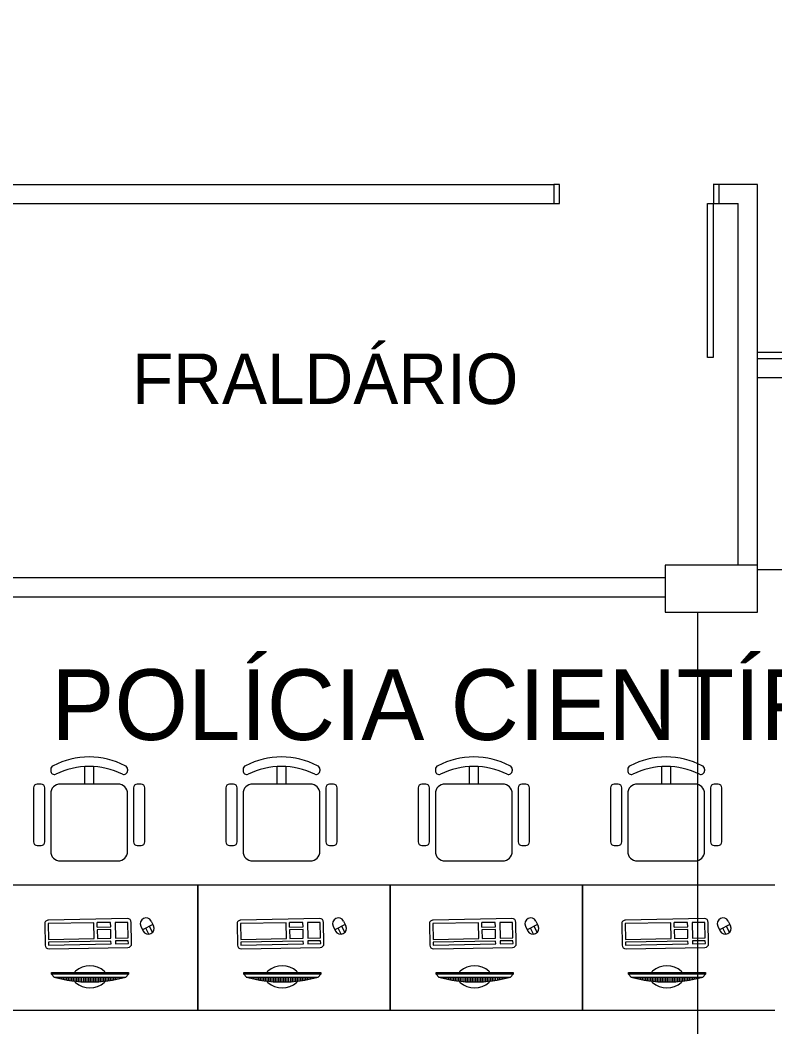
# Model space of a CAD drawing. Header units: metres. Extents: x 2855 to 2963, y 1748 to 1790.
# Drawn here: x 2859.32 to 2863.24, y 1758.49 to 1763.73 of the extents above; entities that cross this region are included whole.
import ezdxf

# ---------------------------------------------------------------- set-up
doc = ezdxf.new("R2010")
doc.units = ezdxf.units.M
doc.layers.add('PAREDES', color=7, linetype='Continuous')
doc.layers.add('VAGAS', color=253, linetype='Continuous')
doc.styles.add('PADRAO MK', font='')
doc.styles.add('ROMANS', font='romans', dxfattribs={"height": 0.16})
doc.styles.get("Standard").update_dxf_attribs({"font": 'arial.ttf'})
doc.styles.get('PADRAO MK').set_extended_font_data('AvantGarde Bk BT')
doc.dimstyles.new('Cota', dxfattribs={"dimtxt": 0.07, "dimasz": 0.08, "dimexe": 0.04, "dimexo": 0.04, "dimgap": 0.02, "dimtad": 1, "dimtxsty": 'Standard', "dimcen": 2.5, "dimclrd": 252, "dimclre": 252, "dimadec": 0, "dimazin": 0, "dimtfac": 1, "dimtmove": 0, "dimatfit": 3, "dimfxl": 1, "dimarcsym": 0})
pattern_1 = [(90, (8.432981, 4.289497), (-0.00875, 9e-19), [])]

# ---------------------------------------------------------------- blocks, each defined once
blk = doc.blocks.new('*D9')
at = {"layer": 'DEFPOINTS', "color": 0, "transparency": 16777216}
for p in [(2909.4851, 1784.0814), (2863.2205, 1751.229), (2962.6765, 1751.229)]:
    blk.add_point(p, dxfattribs=at)
at = {"layer": 'VAGAS', "color": 1, "lineweight": -2, "transparency": 16777216}
for p, q in [((2909.7851, 1784.0814), (2963.1765, 1784.0814)), ((2962.6765, 1783.7314), (2962.6765, 1751.579)), ((2863.5205, 1751.229), (2963.1765, 1751.229))]:
    blk.add_line(p, q, dxfattribs=at)
at = {"layer": 'VAGAS', "color": 1, "transparency": 16777216}
for points in [[(2962.6182, 1783.7314), (2962.7348, 1783.7314), (2962.6765, 1784.0814)], [(2962.6182, 1751.579), (2962.7348, 1751.579), (2962.6765, 1751.229)]]:
    blk.add_solid(points, dxfattribs=at)
at = {"layer": 'VAGAS', "color": 7, "transparency": 16777216, "insert": (2961.8622, 1767.6552), "char_height": 0.16, "attachment_point": 5, "rotation": 90, "style": 'ROMANS'}
blk.add_mtext('{\\H7.5x;32,85}', dxfattribs=at)
blk = doc.blocks.new('_ArchTick')
at = {"color": 0, "linetype": 'ByBlock', "const_width": 0.15}
blk.add_lwpolyline([(-0.5, -0.5), (0.5, 0.5)], dxfattribs=at)

msp = doc.modelspace()

# ---------------------------------------------------------------- hatches: boundary and pattern name
at = {"layer": 'PAREDES', "lineweight": 0}
h = msp.add_hatch(dxfattribs=at)
h.set_pattern_fill('ANSI31', color=253, scale=0.07, angle=45, style=0)
h.set_pattern_definition(pattern_1)
h.paths.add_polyline_path([(2859.4925, 1758.7512), (2859.8656, 1758.7512, -0.133994)])
h = msp.add_hatch(dxfattribs=at)
h.set_pattern_fill('ANSI31', color=253, scale=0.07, angle=45, style=0)
h.set_pattern_definition(pattern_1)
h.paths.add_polyline_path([(2860.4925, 1758.7512), (2860.8656, 1758.7512, -0.133994)])
h = msp.add_hatch(dxfattribs=at)
h.set_pattern_fill('ANSI31', color=253, scale=0.07, angle=45, style=0)
h.set_pattern_definition(pattern_1)
h.paths.add_polyline_path([(2861.4925, 1758.7512), (2861.8656, 1758.7512, -0.133994)])
h = msp.add_hatch(dxfattribs=at)
h.set_pattern_fill('ANSI31', color=253, scale=0.07, angle=45, style=0)
h.set_pattern_definition(pattern_1)
h.paths.add_polyline_path([(2862.4925, 1758.7512), (2862.8656, 1758.7512, -0.133994)])

# ---------------------------------------------------------------- linework, layer by layer
at = {"layer": 'PAREDES', "color": 253, "lineweight": 0}
for p, q in [((2858.3604, 1762.874), (2862.0905, 1762.874)), ((2862.1205, 1762.874), (2862.0905, 1762.874)), ((2862.0905, 1762.874), (2862.0905, 1762.774)), ((2862.1205, 1762.874), (2862.0905, 1762.874)), ((2862.0905, 1762.874), (2862.0905, 1762.774)), ((2862.1205, 1762.774), (2862.1205, 1762.874)), ((2862.1205, 1762.774), (2862.1205, 1762.874)), ((2863.1505, 1762.874), (2862.9205, 1762.874)), ((2862.9505, 1762.874), (2862.9205, 1762.874)), ((2862.9505, 1762.874), (2862.9208, 1762.874)), ((2862.9208, 1762.874), (2862.9208, 1762.774)), ((2862.9505, 1762.774), (2862.9505, 1762.874)), ((2862.9505, 1762.774), (2862.9505, 1762.874)), ((2863.1505, 1760.894), (2863.1505, 1762.874)), ((2858.3604, 1762.774), (2862.0905, 1762.774)), ((2862.0905, 1762.774), (2862.1205, 1762.774)), ((2862.8905, 1761.974), (2862.8905, 1762.774)), ((2862.8905, 1762.774), (2862.9205, 1762.774)), ((2862.9205, 1762.774), (2863.0505, 1762.774)), ((2862.9205, 1762.774), (2862.9505, 1762.774)), ((2862.9205, 1762.774), (2862.9205, 1761.974)), ((2862.9208, 1762.774), (2862.9505, 1762.774)), ((2863.0505, 1760.894), (2863.0505, 1762.774)), ((2868.5104, 1762.0003), (2863.1505, 1762.0003)), ((2862.9205, 1761.974), (2862.8905, 1761.974)), ((2863.1505, 1761.969), (2865.2505, 1761.969)), ((2863.1505, 1760.869), (2863.1505, 1761.869)), ((2863.1505, 1761.869), (2863.6005, 1761.869)), ((2863.1505, 1761.869), (2865.2505, 1761.869)), ((2863.1505, 1760.894), (2862.6705, 1760.894)), ((2862.6705, 1760.894), (2862.6705, 1760.649)), ((2863.1505, 1760.649), (2863.1505, 1760.894)), ((2863.6005, 1760.869), (2863.1505, 1760.869)), ((2858.7205, 1760.829), (2862.6705, 1760.829)), ((2858.7205, 1760.729), (2862.6705, 1760.729)), ((2862.6705, 1760.649), (2863.1505, 1760.649)), ((2862.8405, 1757.179), (2862.8405, 1760.649)), ((2859.6502, 1759.8451), (2859.6502, 1759.7556)), ((2859.6502, 1759.8451), (2859.6502, 1759.7556)), ((2859.7002, 1759.7556), (2859.7002, 1759.8451)), ((2859.7002, 1759.7556), (2859.7002, 1759.8451)), ((2860.6502, 1759.8451), (2860.6502, 1759.7556)), ((2860.6502, 1759.8451), (2860.6502, 1759.7556)), ((2860.7002, 1759.7556), (2860.7002, 1759.8451)), ((2860.7002, 1759.7556), (2860.7002, 1759.8451)), ((2861.6502, 1759.8451), (2861.6502, 1759.7556)), ((2861.6502, 1759.8451), (2861.6502, 1759.7556)), ((2861.7002, 1759.7556), (2861.7002, 1759.8451)), ((2861.7002, 1759.7556), (2861.7002, 1759.8451)), ((2862.6502, 1759.8451), (2862.6502, 1759.7556)), ((2862.6502, 1759.8451), (2862.6502, 1759.7556)), ((2862.7002, 1759.7556), (2862.7002, 1759.8451)), ((2862.7002, 1759.7556), (2862.7002, 1759.8451)), ((2859.4752, 1759.8321), (2859.4752, 1759.8249)), ((2859.4752, 1759.8321), (2859.4752, 1759.8249)), ((2859.8752, 1759.8321), (2859.8752, 1759.8249)), ((2859.8752, 1759.8321), (2859.8752, 1759.8249)), ((2860.4752, 1759.8321), (2860.4752, 1759.8249)), ((2860.4752, 1759.8321), (2860.4752, 1759.8249)), ((2860.8752, 1759.8321), (2860.8752, 1759.8249)), ((2860.8752, 1759.8321), (2860.8752, 1759.8249)), ((2861.4752, 1759.8321), (2861.4752, 1759.8249)), ((2861.4752, 1759.8321), (2861.4752, 1759.8249)), ((2861.8752, 1759.8321), (2861.8752, 1759.8249)), ((2861.8752, 1759.8321), (2861.8752, 1759.8249)), ((2862.4752, 1759.8321), (2862.4752, 1759.8249)), ((2862.4752, 1759.8321), (2862.4752, 1759.8249)), ((2862.8752, 1759.8321), (2862.8752, 1759.8249)), ((2862.8752, 1759.8321), (2862.8752, 1759.8249)), ((2859.3852, 1759.7356), (2859.3852, 1759.4556)), ((2859.3852, 1759.7356), (2859.3852, 1759.4556)), ((2859.4252, 1759.7556), (2859.4052, 1759.7556)), ((2859.4252, 1759.7556), (2859.4052, 1759.7556)), ((2859.4452, 1759.4556), (2859.4452, 1759.7356)), ((2859.4452, 1759.4556), (2859.4452, 1759.7356)), ((2859.8252, 1759.7556), (2859.5252, 1759.7556)), ((2859.6502, 1759.7556), (2859.5252, 1759.7556)), ((2859.8252, 1759.7556), (2859.7002, 1759.7556)), ((2859.9052, 1759.7356), (2859.9052, 1759.4556)), ((2859.9052, 1759.7356), (2859.9052, 1759.4556)), ((2859.9452, 1759.7556), (2859.9252, 1759.7556)), ((2859.9452, 1759.7556), (2859.9252, 1759.7556)), ((2859.9652, 1759.4556), (2859.9652, 1759.7356)), ((2859.9652, 1759.4556), (2859.9652, 1759.7356)), ((2860.3852, 1759.7356), (2860.3852, 1759.4556)), ((2860.3852, 1759.7356), (2860.3852, 1759.4556)), ((2860.4252, 1759.7556), (2860.4052, 1759.7556)), ((2860.4252, 1759.7556), (2860.4052, 1759.7556)), ((2860.4452, 1759.4556), (2860.4452, 1759.7356)), ((2860.4452, 1759.4556), (2860.4452, 1759.7356)), ((2860.8252, 1759.7556), (2860.5252, 1759.7556)), ((2860.6502, 1759.7556), (2860.5252, 1759.7556)), ((2860.8252, 1759.7556), (2860.7002, 1759.7556)), ((2860.9052, 1759.7356), (2860.9052, 1759.4556)), ((2860.9052, 1759.7356), (2860.9052, 1759.4556)), ((2860.9452, 1759.7556), (2860.9252, 1759.7556)), ((2860.9452, 1759.7556), (2860.9252, 1759.7556)), ((2860.9652, 1759.4556), (2860.9652, 1759.7356)), ((2860.9652, 1759.4556), (2860.9652, 1759.7356)), ((2861.3852, 1759.7356), (2861.3852, 1759.4556)), ((2861.3852, 1759.7356), (2861.3852, 1759.4556)), ((2861.4252, 1759.7556), (2861.4052, 1759.7556)), ((2861.4252, 1759.7556), (2861.4052, 1759.7556)), ((2861.4452, 1759.4556), (2861.4452, 1759.7356)), ((2861.4452, 1759.4556), (2861.4452, 1759.7356)), ((2861.8252, 1759.7556), (2861.5252, 1759.7556)), ((2861.6502, 1759.7556), (2861.5252, 1759.7556)), ((2861.8252, 1759.7556), (2861.7002, 1759.7556)), ((2861.9052, 1759.7356), (2861.9052, 1759.4556)), ((2861.9052, 1759.7356), (2861.9052, 1759.4556)), ((2861.9452, 1759.7556), (2861.9252, 1759.7556)), ((2861.9452, 1759.7556), (2861.9252, 1759.7556)), ((2861.9652, 1759.4556), (2861.9652, 1759.7356)), ((2861.9652, 1759.4556), (2861.9652, 1759.7356)), ((2862.3852, 1759.7356), (2862.3852, 1759.4556)), ((2862.3852, 1759.7356), (2862.3852, 1759.4556)), ((2862.4252, 1759.7556), (2862.4052, 1759.7556)), ((2862.4252, 1759.7556), (2862.4052, 1759.7556)), ((2862.4452, 1759.4556), (2862.4452, 1759.7356)), ((2862.4452, 1759.4556), (2862.4452, 1759.7356)), ((2862.8252, 1759.7556), (2862.5252, 1759.7556)), ((2862.6502, 1759.7556), (2862.5252, 1759.7556)), ((2862.8252, 1759.7556), (2862.7002, 1759.7556)), ((2862.9052, 1759.7356), (2862.9052, 1759.4556)), ((2862.9052, 1759.7356), (2862.9052, 1759.4556)), ((2862.9452, 1759.7556), (2862.9252, 1759.7556)), ((2862.9452, 1759.7556), (2862.9252, 1759.7556)), ((2862.9652, 1759.4556), (2862.9652, 1759.7356)), ((2862.9652, 1759.4556), (2862.9652, 1759.7356)), ((2859.4752, 1759.7056), (2859.4752, 1759.4056)), ((2859.4752, 1759.7056), (2859.4752, 1759.4056)), ((2859.8752, 1759.4056), (2859.8752, 1759.7056)), ((2859.8752, 1759.4056), (2859.8752, 1759.7056)), ((2860.4752, 1759.7056), (2860.4752, 1759.4056)), ((2860.4752, 1759.7056), (2860.4752, 1759.4056)), ((2860.8752, 1759.4056), (2860.8752, 1759.7056)), ((2860.8752, 1759.4056), (2860.8752, 1759.7056)), ((2861.4752, 1759.7056), (2861.4752, 1759.4056)), ((2861.4752, 1759.7056), (2861.4752, 1759.4056)), ((2861.8752, 1759.4056), (2861.8752, 1759.7056)), ((2861.8752, 1759.4056), (2861.8752, 1759.7056)), ((2862.4752, 1759.7056), (2862.4752, 1759.4056)), ((2862.4752, 1759.7056), (2862.4752, 1759.4056)), ((2862.8752, 1759.4056), (2862.8752, 1759.7056)), ((2862.8752, 1759.4056), (2862.8752, 1759.7056)), ((2859.4052, 1759.4356), (2859.4252, 1759.4356)), ((2859.4052, 1759.4356), (2859.4252, 1759.4356)), ((2859.9252, 1759.4356), (2859.9452, 1759.4356)), ((2859.9252, 1759.4356), (2859.9452, 1759.4356)), ((2860.4052, 1759.4356), (2860.4252, 1759.4356)), ((2860.4052, 1759.4356), (2860.4252, 1759.4356)), ((2860.9252, 1759.4356), (2860.9452, 1759.4356)), ((2860.9252, 1759.4356), (2860.9452, 1759.4356)), ((2861.4052, 1759.4356), (2861.4252, 1759.4356)), ((2861.4052, 1759.4356), (2861.4252, 1759.4356)), ((2861.9252, 1759.4356), (2861.9452, 1759.4356)), ((2861.9252, 1759.4356), (2861.9452, 1759.4356)), ((2862.4052, 1759.4356), (2862.4252, 1759.4356)), ((2862.4052, 1759.4356), (2862.4252, 1759.4356)), ((2862.9252, 1759.4356), (2862.9452, 1759.4356)), ((2862.9252, 1759.4356), (2862.9452, 1759.4356)), ((2859.5252, 1759.3556), (2859.8252, 1759.3556)), ((2859.5252, 1759.3556), (2859.8252, 1759.3556)), ((2860.5252, 1759.3556), (2860.8252, 1759.3556)), ((2860.5252, 1759.3556), (2860.8252, 1759.3556)), ((2861.5252, 1759.3556), (2861.8252, 1759.3556)), ((2861.5252, 1759.3556), (2861.8252, 1759.3556)), ((2862.5252, 1759.3556), (2862.8252, 1759.3556)), ((2862.5252, 1759.3556), (2862.8252, 1759.3556)), ((2860.2405, 1759.229), (2859.2405, 1759.229)), ((2860.2405, 1758.579), (2860.2405, 1759.229)), ((2861.2405, 1759.229), (2860.2405, 1759.229)), ((2860.2405, 1759.229), (2860.2405, 1758.579)), ((2861.2405, 1758.579), (2861.2405, 1759.229)), ((2862.2405, 1759.229), (2861.2405, 1759.229)), ((2861.2405, 1759.229), (2861.2405, 1758.579)), ((2862.2405, 1758.579), (2862.2405, 1759.229)), ((2863.2405, 1759.229), (2862.2405, 1759.229)), ((2862.2405, 1759.229), (2862.2405, 1758.579)), ((2859.8737, 1759.0559), (2859.4638, 1759.0484)), ((2860.8737, 1759.0559), (2860.4638, 1759.0484)), ((2861.8737, 1759.0559), (2861.4638, 1759.0484)), ((2862.8737, 1759.0559), (2862.4638, 1759.0484)), ((2859.4442, 1759.028), (2859.4462, 1758.9178)), ((2859.7003, 1759.0346), (2859.4622, 1759.0301)), ((2859.4622, 1759.0301), (2859.4637, 1758.9472)), ((2859.7019, 1758.9517), (2859.7003, 1759.0346)), ((2859.7869, 1759.0362), (2859.7165, 1759.0349)), ((2859.717, 1759.0115), (2859.7165, 1759.0349)), ((2859.717, 1759.0115), (2859.7873, 1759.0128)), ((2859.7873, 1759.0128), (2859.7869, 1759.0362)), ((2859.8772, 1759.0361), (2859.8104, 1759.0349)), ((2859.8104, 1759.0349), (2859.8119, 1758.9537)), ((2859.8787, 1758.955), (2859.8772, 1759.0361)), ((2859.8961, 1758.9261), (2859.8941, 1759.0363)), ((2859.9441, 1759.0163), (2859.9563, 1758.9912)), ((2860.0069, 1759.0243), (2859.953, 1758.9981)), ((2859.9856, 1758.9745), (2859.9701, 1759.0064)), ((2860.0051, 1758.9838), (2859.9895, 1759.0158)), ((2859.9981, 1759.0425), (2860.0102, 1759.0175)), ((2860.4442, 1759.028), (2860.4462, 1758.9178)), ((2860.7003, 1759.0346), (2860.4622, 1759.0301)), ((2860.4622, 1759.0301), (2860.4637, 1758.9472)), ((2860.7019, 1758.9517), (2860.7003, 1759.0346)), ((2860.7869, 1759.0362), (2860.7165, 1759.0349)), ((2860.717, 1759.0115), (2860.7165, 1759.0349)), ((2860.717, 1759.0115), (2860.7873, 1759.0128)), ((2860.7873, 1759.0128), (2860.7869, 1759.0362)), ((2860.8772, 1759.0361), (2860.8104, 1759.0349)), ((2860.8104, 1759.0349), (2860.8119, 1758.9537)), ((2860.8787, 1758.955), (2860.8772, 1759.0361)), ((2860.8961, 1758.9261), (2860.8941, 1759.0363)), ((2860.9441, 1759.0163), (2860.9563, 1758.9912)), ((2861.0069, 1759.0243), (2860.953, 1758.9981)), ((2860.9856, 1758.9745), (2860.9701, 1759.0064)), ((2861.0051, 1758.9838), (2860.9895, 1759.0158)), ((2860.9981, 1759.0425), (2861.0102, 1759.0175)), ((2861.4442, 1759.028), (2861.4462, 1758.9178)), ((2861.7003, 1759.0346), (2861.4622, 1759.0301)), ((2861.4622, 1759.0301), (2861.4637, 1758.9472)), ((2861.7019, 1758.9517), (2861.7003, 1759.0346)), ((2861.7869, 1759.0362), (2861.7165, 1759.0349)), ((2861.717, 1759.0115), (2861.7165, 1759.0349)), ((2861.717, 1759.0115), (2861.7873, 1759.0128)), ((2861.7873, 1759.0128), (2861.7869, 1759.0362)), ((2861.8772, 1759.0361), (2861.8104, 1759.0349)), ((2861.8104, 1759.0349), (2861.8119, 1758.9537)), ((2861.8787, 1758.955), (2861.8772, 1759.0361)), ((2861.8961, 1758.9261), (2861.8941, 1759.0363)), ((2861.9441, 1759.0163), (2861.9563, 1758.9912)), ((2862.0069, 1759.0243), (2861.953, 1758.9981)), ((2861.9856, 1758.9745), (2861.9701, 1759.0064)), ((2862.0051, 1758.9838), (2861.9895, 1759.0158)), ((2861.9981, 1759.0425), (2862.0102, 1759.0175)), ((2862.4442, 1759.028), (2862.4462, 1758.9178)), ((2862.7003, 1759.0346), (2862.4622, 1759.0301)), ((2862.4622, 1759.0301), (2862.4637, 1758.9472)), ((2862.7019, 1758.9517), (2862.7003, 1759.0346)), ((2862.7869, 1759.0362), (2862.7165, 1759.0349)), ((2862.717, 1759.0115), (2862.7165, 1759.0349)), ((2862.717, 1759.0115), (2862.7873, 1759.0128)), ((2862.7873, 1759.0128), (2862.7869, 1759.0362)), ((2862.8772, 1759.0361), (2862.8104, 1759.0349)), ((2862.8104, 1759.0349), (2862.8119, 1758.9537)), ((2862.8787, 1758.955), (2862.8772, 1759.0361)), ((2862.8961, 1758.9261), (2862.8941, 1759.0363)), ((2862.9441, 1759.0163), (2862.9563, 1758.9912)), ((2863.0069, 1759.0243), (2862.953, 1758.9981)), ((2862.9856, 1758.9745), (2862.9701, 1759.0064)), ((2863.0051, 1758.9838), (2862.9895, 1759.0158)), ((2862.9981, 1759.0425), (2863.0102, 1759.0175)), ((2859.4637, 1758.9472), (2859.7019, 1758.9517)), ((2859.7876, 1758.9984), (2859.7173, 1758.997)), ((2859.7173, 1758.997), (2859.7181, 1758.952)), ((2859.7181, 1758.952), (2859.7885, 1758.9533)), ((2859.7885, 1758.9533), (2859.7876, 1758.9984)), ((2859.8119, 1758.9537), (2859.8787, 1758.955)), ((2860.4637, 1758.9472), (2860.7019, 1758.9517)), ((2860.7876, 1758.9984), (2860.7173, 1758.997)), ((2860.7173, 1758.997), (2860.7181, 1758.952)), ((2860.7181, 1758.952), (2860.7885, 1758.9533)), ((2860.7885, 1758.9533), (2860.7876, 1758.9984)), ((2860.8119, 1758.9537), (2860.8787, 1758.955)), ((2861.4637, 1758.9472), (2861.7019, 1758.9517)), ((2861.7876, 1758.9984), (2861.7173, 1758.997)), ((2861.7173, 1758.997), (2861.7181, 1758.952)), ((2861.7181, 1758.952), (2861.7885, 1758.9533)), ((2861.7885, 1758.9533), (2861.7876, 1758.9984)), ((2861.8119, 1758.9537), (2861.8787, 1758.955)), ((2862.4637, 1758.9472), (2862.7019, 1758.9517)), ((2862.7876, 1758.9984), (2862.7173, 1758.997)), ((2862.7173, 1758.997), (2862.7181, 1758.952)), ((2862.7181, 1758.952), (2862.7885, 1758.9533)), ((2862.7885, 1758.9533), (2862.7876, 1758.9984)), ((2862.8119, 1758.9537), (2862.8787, 1758.955)), ((2859.7887, 1758.9389), (2859.464, 1758.9328)), ((2859.464, 1758.9328), (2859.4643, 1758.9184)), ((2859.4643, 1758.9184), (2859.789, 1758.9244)), ((2859.4666, 1758.8982), (2859.8765, 1758.9057)), ((2859.789, 1758.9244), (2859.7887, 1758.9389)), ((2859.8789, 1758.9405), (2859.8122, 1758.9393)), ((2859.8122, 1758.9393), (2859.8125, 1758.9249)), ((2859.8125, 1758.9249), (2859.8792, 1758.9261)), ((2859.8792, 1758.9261), (2859.8789, 1758.9405)), ((2860.7887, 1758.9389), (2860.464, 1758.9328)), ((2860.464, 1758.9328), (2860.4643, 1758.9184)), ((2860.4643, 1758.9184), (2860.789, 1758.9244)), ((2860.4666, 1758.8982), (2860.8765, 1758.9057)), ((2860.789, 1758.9244), (2860.7887, 1758.9389)), ((2860.8789, 1758.9405), (2860.8122, 1758.9393)), ((2860.8122, 1758.9393), (2860.8125, 1758.9249)), ((2860.8125, 1758.9249), (2860.8792, 1758.9261)), ((2860.8792, 1758.9261), (2860.8789, 1758.9405)), ((2861.7887, 1758.9389), (2861.464, 1758.9328)), ((2861.464, 1758.9328), (2861.4643, 1758.9184)), ((2861.4643, 1758.9184), (2861.789, 1758.9244)), ((2861.4666, 1758.8982), (2861.8765, 1758.9057)), ((2861.789, 1758.9244), (2861.7887, 1758.9389)), ((2861.8789, 1758.9405), (2861.8122, 1758.9393)), ((2861.8122, 1758.9393), (2861.8125, 1758.9249)), ((2861.8125, 1758.9249), (2861.8792, 1758.9261)), ((2861.8792, 1758.9261), (2861.8789, 1758.9405)), ((2862.7887, 1758.9389), (2862.464, 1758.9328)), ((2862.464, 1758.9328), (2862.4643, 1758.9184)), ((2862.4643, 1758.9184), (2862.789, 1758.9244)), ((2862.4666, 1758.8982), (2862.8765, 1758.9057)), ((2862.789, 1758.9244), (2862.7887, 1758.9389)), ((2862.8789, 1758.9405), (2862.8122, 1758.9393)), ((2862.8122, 1758.9393), (2862.8125, 1758.9249)), ((2862.8125, 1758.9249), (2862.8792, 1758.9261)), ((2862.8792, 1758.9261), (2862.8789, 1758.9405)), ((2859.479, 1758.7762), (2859.879, 1758.7762)), ((2859.479, 1758.7662), (2859.479, 1758.7762)), ((2859.879, 1758.7662), (2859.479, 1758.7662)), ((2859.479, 1758.7662), (2859.4925, 1758.7512)), ((2859.4925, 1758.7512), (2859.8656, 1758.7512)), ((2859.879, 1758.7662), (2859.8656, 1758.7512)), ((2859.879, 1758.7762), (2859.879, 1758.7662)), ((2860.479, 1758.7762), (2860.879, 1758.7762)), ((2860.479, 1758.7662), (2860.479, 1758.7762)), ((2860.879, 1758.7662), (2860.479, 1758.7662)), ((2860.479, 1758.7662), (2860.4925, 1758.7512)), ((2860.4925, 1758.7512), (2860.8656, 1758.7512)), ((2860.879, 1758.7662), (2860.8656, 1758.7512)), ((2860.879, 1758.7762), (2860.879, 1758.7662)), ((2861.479, 1758.7762), (2861.879, 1758.7762)), ((2861.479, 1758.7662), (2861.479, 1758.7762)), ((2861.879, 1758.7662), (2861.479, 1758.7662)), ((2861.479, 1758.7662), (2861.4925, 1758.7512)), ((2861.4925, 1758.7512), (2861.8656, 1758.7512)), ((2861.879, 1758.7662), (2861.8656, 1758.7512)), ((2861.879, 1758.7762), (2861.879, 1758.7662)), ((2862.479, 1758.7762), (2862.879, 1758.7762)), ((2862.479, 1758.7662), (2862.479, 1758.7762)), ((2862.879, 1758.7662), (2862.479, 1758.7662)), ((2862.479, 1758.7662), (2862.4925, 1758.7512)), ((2862.4925, 1758.7512), (2862.8656, 1758.7512)), ((2862.879, 1758.7662), (2862.8656, 1758.7512)), ((2862.879, 1758.7762), (2862.879, 1758.7662)), ((2859.2405, 1758.579), (2860.2405, 1758.579)), ((2860.2405, 1758.579), (2861.2405, 1758.579)), ((2861.2405, 1758.579), (2862.2405, 1758.579)), ((2862.2405, 1758.579), (2863.2405, 1758.579))]:
    msp.add_line(p, q, dxfattribs=at)
for centre, radius, start, end in [((2859.6752, 1759.4945), 0.4024, 62.2615, 117.7385), ((2859.6752, 1759.4945), 0.4024, 62.2615, 117.7385), ((2860.6752, 1759.4945), 0.4024, 62.2615, 117.7385), ((2860.6752, 1759.4945), 0.4024, 62.2615, 117.7385), ((2861.6752, 1759.4945), 0.4024, 62.2615, 117.7385), ((2861.6752, 1759.4945), 0.4024, 62.2615, 117.7385), ((2862.6752, 1759.4945), 0.4024, 62.2615, 117.7385), ((2862.6752, 1759.4945), 0.4024, 62.2615, 117.7385), ((2859.4952, 1759.8321), 0.02, 111.4125, 180), ((2859.4952, 1759.8321), 0.02, 111.4125, 180), ((2859.6752, 1759.4603), 0.3867, 63.4032, 116.5968), ((2859.8552, 1759.8321), 0.02, 0, 68.5875), ((2859.8552, 1759.8321), 0.02, 0, 68.5875), ((2860.4952, 1759.8321), 0.02, 111.4125, 180), ((2860.4952, 1759.8321), 0.02, 111.4125, 180), ((2860.6752, 1759.4603), 0.3867, 63.4032, 116.5968), ((2860.8552, 1759.8321), 0.02, 0, 68.5875), ((2860.8552, 1759.8321), 0.02, 0, 68.5875), ((2861.4952, 1759.8321), 0.02, 111.4125, 180), ((2861.4952, 1759.8321), 0.02, 111.4125, 180), ((2861.6752, 1759.4603), 0.3867, 63.4032, 116.5968), ((2861.8552, 1759.8321), 0.02, 0, 68.5875), ((2861.8552, 1759.8321), 0.02, 0, 68.5875), ((2862.4952, 1759.8321), 0.02, 111.4125, 180), ((2862.4952, 1759.8321), 0.02, 111.4125, 180), ((2862.6752, 1759.4603), 0.3867, 63.4032, 116.5968), ((2862.8552, 1759.8321), 0.02, 0, 68.5875), ((2862.8552, 1759.8321), 0.02, 0, 68.5875), ((2859.4952, 1759.8249), 0.02, 180, 290.0771), ((2859.4952, 1759.8249), 0.02, 180, 290.0771), ((2859.8552, 1759.8249), 0.02, 249.9229, 0), ((2859.8552, 1759.8249), 0.02, 249.9229, 0), ((2860.4952, 1759.8249), 0.02, 180, 290.0771), ((2860.4952, 1759.8249), 0.02, 180, 290.0771), ((2860.8552, 1759.8249), 0.02, 249.9229, 0), ((2860.8552, 1759.8249), 0.02, 249.9229, 0), ((2861.4952, 1759.8249), 0.02, 180, 290.0771), ((2861.4952, 1759.8249), 0.02, 180, 290.0771), ((2861.8552, 1759.8249), 0.02, 249.9229, 0), ((2861.8552, 1759.8249), 0.02, 249.9229, 0), ((2862.4952, 1759.8249), 0.02, 180, 290.0771), ((2862.4952, 1759.8249), 0.02, 180, 290.0771), ((2862.8552, 1759.8249), 0.02, 249.9229, 0), ((2862.8552, 1759.8249), 0.02, 249.9229, 0), ((2859.4052, 1759.7356), 0.02, 90, 180), ((2859.4052, 1759.7356), 0.02, 90, 180), ((2859.4252, 1759.7356), 0.02, 0, 90), ((2859.4252, 1759.7356), 0.02, 0, 90), ((2859.5252, 1759.7056), 0.05, 90, 180), ((2859.5252, 1759.7056), 0.05, 90, 180), ((2859.8252, 1759.7056), 0.05, 0, 90), ((2859.8252, 1759.7056), 0.05, 0, 90), ((2859.9252, 1759.7356), 0.02, 90, 180), ((2859.9252, 1759.7356), 0.02, 90, 180), ((2859.9452, 1759.7356), 0.02, 0, 90), ((2859.9452, 1759.7356), 0.02, 0, 90), ((2860.4052, 1759.7356), 0.02, 90, 180), ((2860.4052, 1759.7356), 0.02, 90, 180), ((2860.4252, 1759.7356), 0.02, 0, 90), ((2860.4252, 1759.7356), 0.02, 0, 90), ((2860.5252, 1759.7056), 0.05, 90, 180), ((2860.5252, 1759.7056), 0.05, 90, 180), ((2860.8252, 1759.7056), 0.05, 0, 90), ((2860.8252, 1759.7056), 0.05, 0, 90), ((2860.9252, 1759.7356), 0.02, 90, 180), ((2860.9252, 1759.7356), 0.02, 90, 180), ((2860.9452, 1759.7356), 0.02, 0, 90), ((2860.9452, 1759.7356), 0.02, 0, 90), ((2861.4052, 1759.7356), 0.02, 90, 180), ((2861.4052, 1759.7356), 0.02, 90, 180), ((2861.4252, 1759.7356), 0.02, 0, 90), ((2861.4252, 1759.7356), 0.02, 0, 90), ((2861.5252, 1759.7056), 0.05, 90, 180), ((2861.5252, 1759.7056), 0.05, 90, 180), ((2861.8252, 1759.7056), 0.05, 0, 90), ((2861.8252, 1759.7056), 0.05, 0, 90), ((2861.9252, 1759.7356), 0.02, 90, 180), ((2861.9252, 1759.7356), 0.02, 90, 180), ((2861.9452, 1759.7356), 0.02, 0, 90), ((2861.9452, 1759.7356), 0.02, 0, 90), ((2862.4052, 1759.7356), 0.02, 90, 180), ((2862.4052, 1759.7356), 0.02, 90, 180), ((2862.4252, 1759.7356), 0.02, 0, 90), ((2862.4252, 1759.7356), 0.02, 0, 90), ((2862.5252, 1759.7056), 0.05, 90, 180), ((2862.5252, 1759.7056), 0.05, 90, 180), ((2862.8252, 1759.7056), 0.05, 0, 90), ((2862.8252, 1759.7056), 0.05, 0, 90), ((2862.9252, 1759.7356), 0.02, 90, 180), ((2862.9252, 1759.7356), 0.02, 90, 180), ((2862.9452, 1759.7356), 0.02, 0, 90), ((2862.9452, 1759.7356), 0.02, 0, 90), ((2859.4052, 1759.4556), 0.02, 180, 270), ((2859.4052, 1759.4556), 0.02, 180, 270), ((2859.4252, 1759.4556), 0.02, 270, 0), ((2859.4252, 1759.4556), 0.02, 270, 0), ((2859.9252, 1759.4556), 0.02, 180, 270), ((2859.9252, 1759.4556), 0.02, 180, 270), ((2859.9452, 1759.4556), 0.02, 270, 0), ((2859.9452, 1759.4556), 0.02, 270, 0), ((2860.4052, 1759.4556), 0.02, 180, 270), ((2860.4052, 1759.4556), 0.02, 180, 270), ((2860.4252, 1759.4556), 0.02, 270, 0), ((2860.4252, 1759.4556), 0.02, 270, 0), ((2860.9252, 1759.4556), 0.02, 180, 270), ((2860.9252, 1759.4556), 0.02, 180, 270), ((2860.9452, 1759.4556), 0.02, 270, 0), ((2860.9452, 1759.4556), 0.02, 270, 0), ((2861.4052, 1759.4556), 0.02, 180, 270), ((2861.4052, 1759.4556), 0.02, 180, 270), ((2861.4252, 1759.4556), 0.02, 270, 0), ((2861.4252, 1759.4556), 0.02, 270, 0), ((2861.9252, 1759.4556), 0.02, 180, 270), ((2861.9252, 1759.4556), 0.02, 180, 270), ((2861.9452, 1759.4556), 0.02, 270, 0), ((2861.9452, 1759.4556), 0.02, 270, 0), ((2862.4052, 1759.4556), 0.02, 180, 270), ((2862.4052, 1759.4556), 0.02, 180, 270), ((2862.4252, 1759.4556), 0.02, 270, 0), ((2862.4252, 1759.4556), 0.02, 270, 0), ((2862.9252, 1759.4556), 0.02, 180, 270), ((2862.9252, 1759.4556), 0.02, 180, 270), ((2862.9452, 1759.4556), 0.02, 270, 0), ((2862.9452, 1759.4556), 0.02, 270, 0), ((2859.5252, 1759.4056), 0.05, 180, 270), ((2859.5252, 1759.4056), 0.05, 180, 270), ((2859.8252, 1759.4056), 0.05, 270, 0), ((2859.8252, 1759.4056), 0.05, 270, 0), ((2860.5252, 1759.4056), 0.05, 180, 270), ((2860.5252, 1759.4056), 0.05, 180, 270), ((2860.8252, 1759.4056), 0.05, 270, 0), ((2860.8252, 1759.4056), 0.05, 270, 0), ((2861.5252, 1759.4056), 0.05, 180, 270), ((2861.5252, 1759.4056), 0.05, 180, 270), ((2861.8252, 1759.4056), 0.05, 270, 0), ((2861.8252, 1759.4056), 0.05, 270, 0), ((2862.5252, 1759.4056), 0.05, 180, 270), ((2862.5252, 1759.4056), 0.05, 180, 270), ((2862.8252, 1759.4056), 0.05, 270, 0), ((2862.8252, 1759.4056), 0.05, 270, 0), ((2859.8741, 1759.0359), 0.02, 1.0482, 91.0482), ((2859.9711, 1759.0294), 0.03, 25.9654, 205.9654), ((2860.8741, 1759.0359), 0.02, 1.0482, 91.0482), ((2860.9711, 1759.0294), 0.03, 25.9654, 205.9654), ((2861.8741, 1759.0359), 0.02, 1.0482, 91.0482), ((2861.9711, 1759.0294), 0.03, 25.9654, 205.9654), ((2862.8741, 1759.0359), 0.02, 1.0482, 91.0482), ((2862.9711, 1759.0294), 0.03, 25.9654, 205.9654), ((2859.4642, 1759.0284), 0.02, 91.0482, 181.0482), ((2859.9833, 1759.0044), 0.03, 205.9654, 25.9654), ((2860.4642, 1759.0284), 0.02, 91.0482, 181.0482), ((2860.9833, 1759.0044), 0.03, 205.9654, 25.9654), ((2861.4642, 1759.0284), 0.02, 91.0482, 181.0482), ((2861.9833, 1759.0044), 0.03, 205.9654, 25.9654), ((2862.4642, 1759.0284), 0.02, 91.0482, 181.0482), ((2862.9833, 1759.0044), 0.03, 205.9654, 25.9654), ((2859.4662, 1758.9182), 0.02, 181.0482, 271.0482), ((2859.8761, 1758.9257), 0.02, 271.0482, 1.0482), ((2860.4662, 1758.9182), 0.02, 181.0482, 271.0482), ((2860.8761, 1758.9257), 0.02, 271.0482, 1.0482), ((2861.4662, 1758.9182), 0.02, 181.0482, 271.0482), ((2861.8761, 1758.9257), 0.02, 271.0482, 1.0482), ((2862.4662, 1758.9182), 0.02, 181.0482, 271.0482), ((2862.8761, 1758.9257), 0.02, 271.0482, 1.0482), ((2859.679, 1758.6968), 0.1136, 48.6233, 131.3767), ((2860.679, 1758.6968), 0.1136, 48.6233, 131.3767), ((2861.679, 1758.6968), 0.1136, 48.6233, 131.3767), ((2862.679, 1758.6968), 0.1136, 48.6233, 131.3767), ((2859.679, 1759.4349), 0.7087, 254.7363, 285.2637), ((2859.6475, 1758.7422), 0.059, 137.5629, 144.7773), ((2859.7106, 1758.7422), 0.059, 35.2227, 42.4371), ((2859.7106, 1758.7639), 0.059, 339.9437, 340.5825), ((2860.679, 1759.4349), 0.7087, 254.7363, 285.2637), ((2860.6475, 1758.7422), 0.059, 137.5629, 144.7773), ((2860.7106, 1758.7422), 0.059, 35.2227, 42.4371), ((2860.7106, 1758.7639), 0.059, 339.9437, 340.5825), ((2861.679, 1759.4349), 0.7087, 254.7363, 285.2637), ((2861.6475, 1758.7422), 0.059, 137.5629, 144.7773), ((2861.7106, 1758.7422), 0.059, 35.2227, 42.4371), ((2861.7106, 1758.7639), 0.059, 339.9437, 340.5825), ((2862.679, 1759.4349), 0.7087, 254.7363, 285.2637), ((2862.6475, 1758.7422), 0.059, 137.5629, 144.7773), ((2862.7106, 1758.7422), 0.059, 35.2227, 42.4371), ((2862.7106, 1758.7639), 0.059, 339.9437, 340.5825), ((2859.6475, 1758.7639), 0.059, 214.0821, 222.4371), ((2859.679, 1758.8093), 0.1136, 228.6233, 311.3767), ((2859.7106, 1758.7639), 0.059, 317.5629, 325.9179), ((2860.6475, 1758.7639), 0.059, 214.0821, 222.4371), ((2860.679, 1758.8093), 0.1136, 228.6233, 311.3767), ((2860.7106, 1758.7639), 0.059, 317.5629, 325.9179), ((2861.6475, 1758.7639), 0.059, 214.0821, 222.4371), ((2861.679, 1758.8093), 0.1136, 228.6233, 311.3767), ((2861.7106, 1758.7639), 0.059, 317.5629, 325.9179), ((2862.6475, 1758.7639), 0.059, 214.0821, 222.4371), ((2862.679, 1758.8093), 0.1136, 228.6233, 311.3767), ((2862.7106, 1758.7639), 0.059, 317.5629, 325.9179)]:
    msp.add_arc(centre, radius, start, end, dxfattribs=at)

# ---------------------------------------------------------------- texts
at = {"layer": 'PAREDES', "color": 253, "lineweight": 0, "style": 'PADRAO MK'}
for s, height, p in [('FRALDÁRIO', 0.2625, (2859.898, 1761.7318)), ('POLÍCIA CIENTÍFICA', 0.3675, (2859.4788, 1759.9847))]:
    msp.add_text(s, height=height, dxfattribs=at).set_placement(p)

# ---------------------------------------------------------------- dimensions: what is measured, and where the dimension line sits
at = {"layer": 'VAGAS', "color": 253}
dim = msp.add_linear_dim(base=(2962.6765, 1751.229), p1=(2909.4851, 1784.0814), p2=(2863.2205, 1751.229), angle=270, text='{\\H7.5x;<>}', dimstyle='Cota', override={"dimtxt": 0.63, "dimasz": 0.35, "dimexe": 0.5, "dimexo": 0.3, "dimgap": 0.1, "dimtxsty": 'ROMANS', "dimblk1": 'ArchTick', "dimblk2": 'ArchTick', "dimclrd": 1, "dimclre": 1, "dimclrt": 7}, dxfattribs=at)
dim.commit()
dim.dimension.update_dxf_attribs({"geometry": '*D9', "text_midpoint": (2961.8622, 1767.6552)})

doc.saveas('drawing.dxf')
